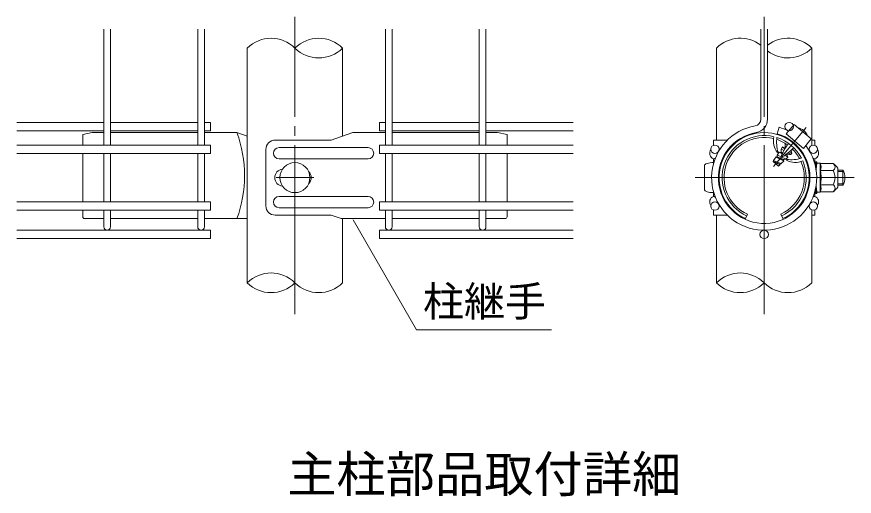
# Model space of a CAD drawing. Units: millimetres, scale not verified. Extents: x -6299 to 6301, y -4455 to 4455.
# Drawn here: x 3738 to 5076, y -1794 to -1028 of the extents above; entities that cross this region are included whole.
import ezdxf
from ezdxf.enums import TextEntityAlignment as Align

# ---------------------------------------------------------------- set-up
doc = ezdxf.new("R2010")
doc.units = ezdxf.units.MM
doc.header["$LTSCALE"] = 15
doc.linetypes.add('LONG_CHAIN', pattern=[21, 18, -1, 1, -1])
for name, color, linetype, lineweight in [('0-0_D-STR-TXT', 7, 'Continuous', 9), ('0-2_D-TTL-TXT', 7, 'Continuous', 9), ('0-3_D-STR2', 7, 'Continuous', 9), ('0-4_D-STR-DIM', 7, 'Continuous', 9), ('0-6_D-STR1', 1, 'Continuous', 9), ('0-7_D-BMK', 2, 'LONG_CHAIN', 9), ('0-8_D-STR3', 3, 'Continuous', 9)]:
    doc.layers.add(name, color=color, linetype=linetype, lineweight=lineweight)
doc.styles.add('ＭＳ ゴシック', font='')
doc.styles.get('ＭＳ ゴシック').set_extended_font_data('MS Gothic')

msp = doc.modelspace()

# ---------------------------------------------------------------- linework, layer by layer
at = {"layer": '0-0_D-STR-TXT'}
msp.add_lwpolyline([(4592.25, -1528.39), (4376.59, -1528.39), (4275.12, -1352.64)], dxfattribs=at)
at = {"layer": '0-3_D-STR2'}
for p, q in [((3876.8, -1233.33), (3876.8, -1048.45)), ((3887.6, -1233.33), (3887.6, -1048.45)), ((4026.8, -1233.33), (4026.8, -1048.45)), ((4037.6, -1233.33), (4037.6, -1048.45)), ((4326.8, -1233.33), (4326.8, -1048.45)), ((4337.6, -1233.33), (4337.6, -1048.45)), ((4476.8, -1233.33), (4476.8, -1048.45)), ((4487.6, -1233.33), (4487.6, -1048.45)), ((4926.8, -1192.05), (4926.8, -1048.45)), ((4937.6, -1192.05), (4937.6, -1048.45)), ((3737.6, -1197.22), (3876.8, -1197.22)), ((3887.6, -1197.22), (4026.8, -1197.22)), ((4037.6, -1197.22), (4047.2, -1197.22)), ((4047.2, -1210.72), (4047.2, -1197.22)), ((4326.8, -1197.22), (4317.2, -1197.22)), ((4317.2, -1210.72), (4317.2, -1197.22)), ((4476.8, -1197.22), (4337.6, -1197.22)), ((4626.8, -1197.22), (4487.6, -1197.22)), ((3737.6, -1210.72), (3876.8, -1210.72)), ((3887.6, -1210.72), (4026.8, -1210.72)), ((4037.6, -1210.72), (4047.2, -1210.72)), ((4326.8, -1210.72), (4317.2, -1210.72)), ((4476.8, -1210.72), (4337.6, -1210.72)), ((4626.8, -1210.72), (4487.6, -1210.72)), ((4953.12, -1215.31), (4956.2, -1204.96)), ((3737.6, -1233.33), (4047.2, -1233.33)), ((4047.2, -1233.33), (4047.2, -1246.83)), ((4317.2, -1233.33), (4317.2, -1246.83)), ((4626.8, -1233.33), (4317.2, -1233.33)), ((3737.6, -1246.83), (4047.2, -1246.83)), ((3876.8, -1324.08), (3876.8, -1246.83)), ((3887.6, -1324.08), (3887.6, -1246.83)), ((4026.8, -1324.08), (4026.8, -1246.83)), ((4037.6, -1324.08), (4037.6, -1246.83)), ((4626.8, -1246.83), (4317.2, -1246.83)), ((4326.8, -1324.08), (4326.8, -1246.83)), ((4337.6, -1324.08), (4337.6, -1246.83)), ((4476.8, -1324.08), (4476.8, -1246.83)), ((4487.6, -1324.08), (4487.6, -1246.83)), ((3737.6, -1324.08), (4047.2, -1324.08)), ((4047.2, -1324.08), (4047.2, -1337.58)), ((4626.8, -1324.08), (4317.2, -1324.08)), ((4317.2, -1324.08), (4317.2, -1337.58)), ((3737.6, -1337.58), (4047.2, -1337.58)), ((3876.8, -1364.05), (3876.8, -1337.58)), ((3887.6, -1364.05), (3887.6, -1337.58)), ((4026.8, -1364.05), (4026.8, -1337.58)), ((4037.6, -1364.05), (4037.6, -1337.58)), ((4626.8, -1337.58), (4317.2, -1337.58)), ((4326.8, -1364.05), (4326.8, -1337.58)), ((4337.6, -1364.05), (4337.6, -1337.58)), ((4476.8, -1364.05), (4476.8, -1337.58)), ((4487.6, -1364.05), (4487.6, -1337.58)), ((3737.6, -1369.45), (4047.2, -1369.45)), ((4047.2, -1369.45), (4047.2, -1382.95)), ((4626.8, -1369.45), (4317.2, -1369.45)), ((4317.2, -1369.45), (4317.2, -1382.95)), ((3737.6, -1382.95), (4047.2, -1382.95)), ((4626.8, -1382.95), (4317.2, -1382.95))]:
    msp.add_line(p, q, dxfattribs=at)
for centre in [(4972.15, -1203.97), (4853.61, -1240.08), (5010.79, -1240.08), (4853.61, -1330.83), (5010.79, -1330.83), (4932.2, -1376.2)]:
    msp.add_circle(centre, 6.75, dxfattribs=at)
for centre, radius, start, end in [((4932.2, -1285.45), 84, 99.83934, 37.62637), ((4916, -1192.05), 10.8, 279.83934, 0), ((4916, -1192.05), 21.6, 279.83934, 0), ((4932.2, -1285.45), 73.2, 99.83934, 73.39579), ((4932.2, -1285.45), 84, 62.37363, 73.39579), ((3882.2, -1364.05), 5.4, 180, 0), ((4032.2, -1364.05), 5.4, 180, 0), ((4332.2, -1364.05), 5.4, 180, 0), ((4482.2, -1364.05), 5.4, 180, 0)]:
    msp.add_arc(centre, radius, start, end, dxfattribs=at)
at = {"layer": '0-4_D-STR-DIM'}
for centre, start, end in [((4144.1, -1116.8), 45.18146, 134.81854), ((4220.3, -1116.8), 45.18146, 134.81854), ((4894.1, -1116.8), 52.7739, 134.81854), ((4970.3, -1116.8), 45.18146, 127.2261), ((4220.3, -1040.11), 225.18146, 314.81854), ((4970.3, -1040.11), 232.7739, 314.81854), ((4144.1, -1491.8), 45.18146, 134.81854), ((4894.1, -1491.8), 45.18146, 134.81854), ((4144.1, -1415.11), 225.18146, 314.81854), ((4220.3, -1415.11), 225.18146, 314.81854), ((4894.1, -1415.11), 225.18146, 314.81854), ((4970.3, -1415.11), 225.18146, 314.81854)]:
    msp.add_arc(centre, 54.05, start, end, dxfattribs=at)
at = {"layer": '0-6_D-STR1'}
for p, q in [((4106, -1078.45), (4106, -1453.45)), ((4258.4, -1219.18), (4258.4, -1078.45)), ((4856, -1078.45), (4856, -1225.45)), ((5008.4, -1233.77), (5008.4, -1078.45)), ((5008.4, -1453.45), (5008.4, -1337.14)), ((4258.4, -1453.45), (4258.4, -1350.91)), ((4856, -1345.45), (4856, -1453.45))]:
    msp.add_line(p, q, dxfattribs=at)
at = {"layer": '0-7_D-BMK'}
for p, q in [((4182.2, -1503.45), (4182.2, -1028.45)), ((4932.2, -1503.45), (4932.2, -1028.45)), ((4999.42, -1205.34), (4947, -1267.81)), ((4152.2, -1285.45), (4212.2, -1285.45)), ((5076.2, -1285.45), (4821.8, -1285.45))]:
    msp.add_line(p, q, dxfattribs=at)
at = {"layer": '0-8_D-STR3'}
for p, q in [((4979.92, -1200.57), (4967.39, -1215.51)), ((3858.2, -1213.45), (3843.2, -1216.45)), ((3843.2, -1216.45), (3843.2, -1233.33)), ((3858.2, -1213.45), (3876.8, -1213.45)), ((3887.6, -1213.45), (4026.8, -1213.45)), ((4037.6, -1213.45), (4089.46, -1213.45)), ((4089.46, -1213.45), (4106, -1219.18)), ((4274.93, -1213.45), (4240.27, -1225.45)), ((4326.8, -1213.45), (4274.93, -1213.45)), ((4476.8, -1213.45), (4337.6, -1213.45)), ((4506.2, -1213.45), (4487.6, -1213.45)), ((4506.2, -1213.45), (4521.2, -1216.45)), ((4521.2, -1216.45), (4521.2, -1233.33)), ((4967.39, -1215.51), (4994.97, -1238.65)), ((4987.03, -1205.85), (4986.84, -1206.38)), ((5001.07, -1217.64), (5000.58, -1217.91)), ((4240.27, -1225.45), (4150.74, -1225.45)), ((4873.41, -1225.45), (4851.2, -1225.45)), ((4851.2, -1233.77), (4851.2, -1225.45)), ((4892.4, -1225.45), (4890.27, -1225.45)), ((4965.82, -1230.76), (4965.81, -1237.26)), ((4971.41, -1223.64), (4971.41, -1225.07)), ((5008.4, -1225.45), (5013.2, -1225.45)), ((5013.2, -1233.77), (5013.2, -1225.45)), ((4135.74, -1240.45), (4135.74, -1330.45)), ((4299.2, -1237.45), (4156.96, -1237.45)), ((4956.38, -1244.77), (4953.13, -1249.63)), ((4961.9, -1245.81), (4959.38, -1244.76)), ((4959.4, -1239.89), (4959.39, -1244.75)), ((4959.4, -1239.89), (4961.71, -1236.43)), ((4963.86, -1242.02), (4959.76, -1239.72)), ((4965.43, -1239.24), (4961.69, -1236.82)), ((4966.02, -1238.24), (4961.71, -1236.43)), ((4965.71, -1237.22), (4965.16, -1237.88)), ((4966.46, -1237.53), (4965.81, -1237.26)), ((4976.56, -1246.45), (4972.77, -1243.99)), ((4975.56, -1242.25), (4974.97, -1242)), ((4976.14, -1241.56), (4975.23, -1242.64)), ((4975.23, -1242.64), (4976.68, -1246.55)), ((4976.14, -1241.56), (4975.65, -1241.36)), ((4978.63, -1241.11), (4976.16, -1241.54)), ((4984.14, -1233.88), (4982.76, -1234.19)), ((3843.2, -1246.83), (3843.2, -1324.08)), ((4299.2, -1255.45), (4156.96, -1255.45)), ((4521.2, -1246.83), (4521.2, -1324.08)), ((4851.2, -1263.21), (4851.2, -1255.45)), ((4947.31, -1258.27), (4946.35, -1259.49)), ((4947.02, -1258.7), (4947.31, -1258.27)), ((4947.31, -1258.27), (4951.33, -1252.24)), ((4963.24, -1258.73), (4951.15, -1252.77)), ((4962.92, -1257.11), (4951.33, -1252.24)), ((4953.12, -1252.22), (4952.64, -1252.79)), ((4953.12, -1252.22), (4953.13, -1249.63)), ((4963.5, -1256.43), (4953.19, -1252.14)), ((4954.48, -1244.9), (4953.46, -1245.34)), ((4966.43, -1255.53), (4953.61, -1249.64)), ((4961.04, -1247.64), (4956.29, -1244.99)), ((4961.47, -1246.7), (4958.72, -1245.54)), ((4959.98, -1250.02), (4962.27, -1251.95)), ((4966.81, -1255.91), (4963.64, -1256.45)), ((4969.9, -1252.59), (4965.19, -1249.96)), ((4969.13, -1249.92), (4966.67, -1248.89)), ((4970.17, -1252.73), (4966.81, -1255.91)), ((4969.69, -1249.05), (4967.61, -1248.19)), ((4968.27, -1256.47), (4968.01, -1257.56)), ((4969.75, -1249.18), (4969.13, -1249.92)), ((4969.13, -1249.92), (4970.17, -1252.73)), ((4974.82, -1248.31), (4969.75, -1249.18)), ((4974.9, -1248.23), (4970.61, -1245.82)), ((4974.82, -1248.31), (4976.68, -1246.55)), ((5013.2, -1263.21), (5013.2, -1255.45)), ((4836.8, -1265.95), (4836.8, -1304.95)), ((4851.2, -1261.45), (4851.2, -1263.21)), ((4955.17, -1266.96), (4946.37, -1259.57)), ((4957.31, -1263.8), (4947.01, -1259.51)), ((4947.02, -1258.7), (4947.02, -1259.49)), ((4958.88, -1262.93), (4947.35, -1258.29)), ((4956.73, -1264.49), (4947.7, -1260.69)), ((4955.17, -1266.96), (4957.15, -1265.09)), ((4956.92, -1264.47), (4957.15, -1265.09)), ((4957.54, -1263.73), (4957, -1264.37)), ((4958.8, -1263.51), (4957.54, -1263.73)), ((4958.8, -1263.51), (4960.65, -1261.76)), ((4963.66, -1258.91), (4960.65, -1261.76)), ((5014.6, -1264.65), (5014.07, -1266.65)), ((5014.7, -1259.95), (5014.7, -1263.88)), ((5014.7, -1259.95), (5016.2, -1259.95)), ((5016.1, -1264.65), (5014.8, -1269.54)), ((5015.3, -1271.95), (5016.46, -1262.47)), ((5016.2, -1259.95), (5016.2, -1263.88)), ((5021.77, -1262.2), (5016.76, -1262.2)), ((5021.9, -1285.45), (5021.9, -1262.28)), ((5022.19, -1262.94), (5022.06, -1262.43)), ((5042.28, -1262.94), (5022.19, -1262.94)), ((5049.8, -1270.45), (5049.8, -1300.45)), ((5015.3, -1271.95), (5015.3, -1273.19)), ((5042.28, -1274.2), (5021.9, -1274.2)), ((5049.8, -1273.45), (5058.2, -1273.45)), ((5049.8, -1275.49), (5059.17, -1275.49)), ((5058.2, -1273.45), (5058.2, -1297.45)), ((5015.3, -1297.72), (5015.3, -1298.95)), ((5021.9, -1285.45), (5021.9, -1308.63)), ((5042.28, -1296.71), (5021.9, -1296.71)), ((5049.8, -1295.42), (5059.17, -1295.42)), ((5049.8, -1297.45), (5058.2, -1297.45)), ((4851.2, -1315.45), (4851.2, -1307.7)), ((4851.2, -1307.7), (4851.2, -1309.45)), ((5013.2, -1315.45), (5013.2, -1307.7)), ((5014.6, -1306.26), (5014.07, -1304.26)), ((5016.1, -1306.26), (5014.8, -1301.37)), ((5015.3, -1298.95), (5016.46, -1308.44)), ((5016.2, -1307.03), (5016.2, -1310.95)), ((5021.7, -1308.7), (5016.76, -1308.7)), ((5042.28, -1307.97), (5022.19, -1307.97)), ((4299.2, -1315.45), (4156.96, -1315.45)), ((3843.2, -1337.58), (3843.2, -1347.91)), ((4299.2, -1333.45), (4156.96, -1333.45)), ((4521.2, -1337.58), (4521.2, -1347.91)), ((4851.2, -1345.45), (4851.2, -1337.14)), ((5013.2, -1345.45), (5013.2, -1337.14)), ((3876.8, -1350.91), (3846.2, -1350.91)), ((4026.8, -1350.91), (3887.6, -1350.91)), ((4106, -1350.91), (4037.6, -1350.91)), ((4240.27, -1345.45), (4150.74, -1345.45)), ((4256.02, -1350.91), (4240.27, -1345.45)), ((4256.02, -1350.91), (4326.8, -1350.91)), ((4337.6, -1350.91), (4476.8, -1350.91)), ((4487.6, -1350.91), (4518.2, -1350.91)), ((4873.41, -1345.45), (4851.2, -1345.45)), ((4892.4, -1345.45), (4890.27, -1345.45)), ((4902.2, -1350.91), (4905.45, -1343.82)), ((4962.2, -1350.91), (4958.95, -1343.82)), ((5008.4, -1345.45), (5013.2, -1345.45))]:
    msp.add_line(p, q, dxfattribs=at)
for points in [[(4979.92, -1200.57), (5007.5, -1223.71), (4994.97, -1238.65)], [(4959.38, -1244.76), (4958.72, -1245.54), (4956.38, -1244.77)], [(4963.64, -1256.45), (4963.02, -1257.19), (4963.66, -1258.91)], [(5014.7, -1307.03), (5014.7, -1310.95), (5016.2, -1310.95)]]:
    msp.add_lwpolyline(points, dxfattribs=at)
msp.add_circle((4182.2, -1285.45), 24, dxfattribs=at)
for centre, radius, start, end in [((3902.81, -1282.18), 198.9, 339.78603, 20.21397), ((4932.2, -1285.45), 72, 294.62432, 245.37568), ((4982.33, -1225.71), 20.41, 20.1954, 79.8046), ((4150.74, -1240.45), 15, 90, 180), ((4932.2, -1285.45), 67.2, 76.51477, 245.37568), ((4932.2, -1285.45), 64.2, 76.39388, 245.37568), ((4976.16, -1227.08), 29.13, 166.14552, 218.81508), ((5011.42, -1228.29), 59.31, 173.19065, 196.25963), ((4932.2, -1285.45), 64.2, 54.62674, 71.81465), ((4932.2, -1285.45), 67.2, 27.59553, 72.40447), ((5047.51, -1287.55), 95.24, 143.32909, 156.79151), ((4156.96, -1246.45), 9, 90, 270), ((4299.2, -1246.45), 9, 270, 90), ((4854.95, -1246.45), 9.75, 145.52206, 247.38014), ((4849.66, -1246.45), 9.13, 9.9641, 11.59585), ((4910.11, -1172.26), 95.24, 303.20849, 316.67091), ((4932.2, -1285.45), 64.2, 28.18535, 45.37326), ((5014.74, -1246.45), 9.13, 168.40415, 170.0359), ((5009.45, -1246.45), 9.75, 292.61986, 34.47794), ((4849.66, -1246.45), 9.13, 279.7159, 299.45512), ((4982.05, -1232.03), 29.13, 241.18492, 293.85448), ((4974.74, -1197.51), 59.31, 263.74037, 286.80935), ((5014.74, -1246.45), 9.13, 240.54488, 260.2841), ((4932.2, -1285.45), 64.2, 294.62432, 23.60612), ((4932.2, -1285.45), 67.2, 294.62432, 23.48523), ((5011.7, -1263.88), 3, 345.11181, 0), ((5017.7, -1270.31), 3, 165.11181, 171.06848), ((5013.2, -1263.88), 3, 345.11181, 0), ((5016.76, -1262.5), 0.3, 90, 173), ((5021.77, -1262.5), 0.3, 15, 90), ((5007.25, -1268.57), 15.97, 339.37322, 22.7756), ((5039.23, -1268.57), 6.4, 298.45309, 61.54691), ((5029.48, -1283.22), 24, 32.13463, 57.68315), ((4163.49, -1285.45), 13.5, 94.99037, 265.00963), ((4194.76, -1285.45), 13.5, 314.07965, 45.92035), ((5013.59, -1273.26), 1.71, 2.43295, 14.61313), ((4959.63, -1285.45), 63.57, 0, 10.20031), ((5025.01, -1285.45), 20.62, 0, 33.09348), ((5035.7, -1285.45), 25.5, 331.92751, 28.07249), ((5013.59, -1297.65), 1.71, 345.38687, 357.56705), ((5007.25, -1302.34), 15.97, 337.2244, 20.62678), ((4959.63, -1285.45), 63.57, 349.79969, 0), ((5025.01, -1285.45), 20.62, 326.90652, 0), ((5039.23, -1302.34), 6.4, 298.45309, 61.54691), ((5011.7, -1307.03), 3, 360, 14.88819), ((5017.7, -1300.6), 3, 188.93152, 194.88819), ((5013.2, -1307.03), 3, 360, 14.88819), ((5016.76, -1308.4), 0.3, 187, 270), ((5021.7, -1308.4), 0.3, 270, 337.2244), ((5029.48, -1287.69), 24, 302.31685, 327.86537), ((4156.96, -1324.45), 9, 90, 270), ((4299.2, -1324.45), 9, 270, 90), ((4854.95, -1324.45), 9.75, 112.61986, 214.47794), ((4849.66, -1324.45), 9.13, 60.54488, 80.2841), ((5014.74, -1324.45), 9.13, 99.7159, 119.45512), ((5009.45, -1324.45), 9.75, 325.52206, 67.38014), ((4150.74, -1330.45), 15, 180, 270), ((4849.66, -1324.45), 9.13, 348.40415, 350.0359), ((5014.74, -1324.45), 9.13, 189.9641, 191.59585), ((5014.74, -1324.45), 9.13, 189.9641, 191.59585), ((3846.2, -1347.91), 3, 180, 270), ((4518.2, -1347.91), 3, 270, 0)]:
    msp.add_arc(centre, radius, start, end, dxfattribs=at)
for centre, start_param, end_param in [((4851.2, -1265.95), 1.5707963, 3.1415927), ((4851.2, -1304.95), 3.1415927, 4.712389)]:
    msp.add_ellipse(centre, major_axis=(14.4, 0), ratio=0.3125, start_param=start_param, end_param=end_param, dxfattribs=at)

# ---------------------------------------------------------------- texts
at = {"layer": '0-0_D-STR-TXT', "style": 'ＭＳ ゴシック'}
msp.add_text('柱継手', height=48.06, dxfattribs=at).set_placement((4386.96, -1521.65), align=Align.BOTTOM_LEFT)
at = {"layer": '0-2_D-TTL-TXT', "style": 'ＭＳ ゴシック'}
msp.add_text('主柱部品取付詳細', height=57.73, dxfattribs=at).set_placement((4169.79, -1805.3), align=Align.BOTTOM_LEFT)

doc.saveas('drawing.dxf')
